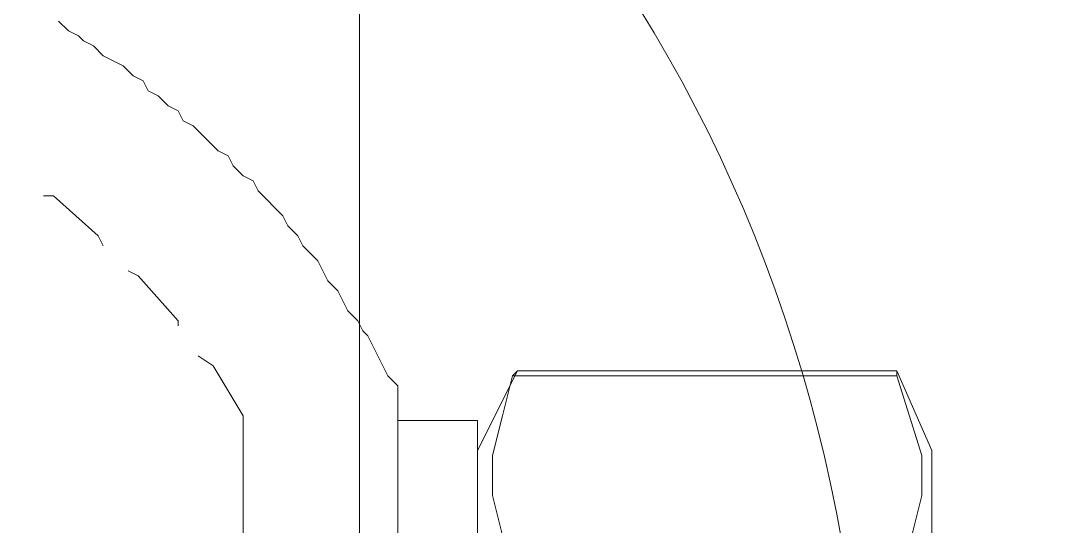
# Model space of a CAD drawing. Header units: millimetres. Extents: x 89051 to 218395, y -330386 to -125649.
# Drawn here: x 100482.16 to 100507.58, y -132830.97 to -132818.74 of the extents above; entities that cross this region are included whole.
import ezdxf

# ---------------------------------------------------------------- set-up
doc = ezdxf.new("R2010")
doc.units = ezdxf.units.MM
doc.header["$LTSCALE"] = 13
for name, pattern in [('1 实线', [0]), ('ACAD_ISO04W100', [30, 24, -3, 0, -3]), ('CENTER', [50.8, 31.75, -6.35, 6.35, -6.35])]:
    doc.linetypes.add(name, pattern=pattern)
doc.layers.get('0').update_dxf_attribs({"color": 1, "linetype": 'CENTER'})
doc.layers.add('C00-00-00', color=7, linetype='Continuous')
doc.layers.add('标注、文本', color=3, linetype='Continuous', lineweight=25)

msp = doc.modelspace()

# ---------------------------------------------------------------- linework, layer by layer
at = {"color": 7, "linetype": '1 实线', "lineweight": 0}
for centre, major_axis, ratio, start_param, end_param in [((100486.444, -132837.98), (0, 45.983), 0.866025, 2.304713, 7.120065), ((100490.376, -132837.98), (0, 45.983), 0.866025, 3.141593, 6.283185), ((100471.213, -132837.98), (0, -34.608), 0.908418, 5.225125, 10.48821), ((100483.297, -132837.98), (0, -34.608), 0.908418, 6.283185, 9.424778)]:
    msp.add_ellipse(centre, major_axis=major_axis, ratio=ratio, start_param=start_param, end_param=end_param, dxfattribs=at)
at = {"layer": 'C00-00-00', "lineweight": 15}
for points in [[(100491.3, -132827.573), (100491.058, -132827.331), (100490.937, -132827.089), (100490.816, -132826.847), (100490.695, -132826.605), (100490.574, -132826.363), (100490.453, -132826.242), (100490.332, -132826), (100490.09, -132825.758), (100489.969, -132825.516), (100489.848, -132825.274), (100489.606, -132825.032), (100489.485, -132824.79), (100489.364, -132824.548), (100489.122, -132824.306), (100489.001, -132824.185), (100488.88, -132823.943), (100488.638, -132823.701), (100488.517, -132823.459), (100488.275, -132823.217), (100488.154, -132823.096), (100487.912, -132822.854), (100487.791, -132822.612), (100487.549, -132822.491), (100487.307, -132822.249), (100487.186, -132822.007), (100486.944, -132821.886), (100486.702, -132821.644), (100486.581, -132821.523), (100486.339, -132821.281), (100486.097, -132821.16), (100485.976, -132820.918), (100485.734, -132820.797), (100485.492, -132820.555), (100485.25, -132820.434), (100485.129, -132820.192), (100484.887, -132820.071), (100484.645, -132819.829), (100484.403, -132819.708), (100484.161, -132819.587), (100483.919, -132819.345), (100483.677, -132819.224), (100483.556, -132819.103), (100483.314, -132818.982), (100483.072, -132818.74)], [(100482.951, -132822.975), (100482.709, -132822.975)], [(100484.04, -132823.943), (100482.951, -132822.975)], [(100484.161, -132824.185), (100484.04, -132823.943)], [(100485.008, -132824.911), (100484.766, -132824.79)], [(100485.976, -132826), (100485.008, -132824.911)], [(100485.976, -132826.121), (100485.976, -132826)], [(100486.823, -132827.089), (100486.46, -132826.847)], [(100487.549, -132828.299), (100486.823, -132827.089)], [(100494.204, -132827.21), (100493.236, -132829.146)], [(100494.083, -132832.171), (100493.599, -132830.235), (100493.599, -132829.267), (100493.841, -132828.299), (100494.083, -132827.331)], [(100494.083, -132827.331), (100494.204, -132827.21)], [(100494.083, -132827.331), (100495.898, -132827.331)], [(100494.083, -132827.331), (100503.401, -132827.331)], [(100503.401, -132827.21), (100494.204, -132827.21)], [(100496.746, -132827.331), (100498.561, -132827.331)], [(100499.529, -132827.331), (100501.344, -132827.331)], [(100501.586, -132827.331), (100502.191, -132827.331)], [(100502.191, -132827.331), (100503.401, -132827.331)], [(100504.248, -132829.146), (100503.401, -132827.21)], [(100503.401, -132827.21), (100503.401, -132827.331)], [(100503.401, -132827.331), (100504.006, -132829.267), (100504.006, -132830.235), (100503.764, -132831.203), (100503.401, -132832.171)], [(100491.3, -132842.82), (100491.3, -132827.573)], [(100487.549, -132829.509), (100487.549, -132828.299)], [(100493.236, -132828.42), (100491.3, -132828.42)], [(100493.236, -132828.42), (100493.236, -132828.783), (100493.236, -132829.267), (100493.236, -132829.872), (100493.236, -132830.719), (100493.236, -132831.687), (100493.236, -132832.776), (100493.236, -132833.987), (100493.236, -132835.318), (100493.236, -132836.649), (100493.236, -132837.98), (100493.236, -132839.432), (100493.236, -132840.763), (100493.236, -132842.094), (100493.236, -132843.304), (100493.236, -132844.393), (100493.236, -132845.361), (100493.236, -132846.087), (100493.236, -132846.813), (100493.236, -132847.297), (100493.236, -132847.539)], [(100504.248, -132846.813), (100504.248, -132846.692), (100504.248, -132846.45), (100504.248, -132845.966), (100504.248, -132845.24), (100504.248, -132844.514), (100504.248, -132843.546), (100504.248, -132842.457), (100504.248, -132841.247), (100504.248, -132839.916), (100504.248, -132838.585), (100504.248, -132837.375), (100504.248, -132836.044), (100504.248, -132834.713), (100504.248, -132833.503), (100504.248, -132832.413), (100504.248, -132831.445), (100504.248, -132830.719), (100504.248, -132829.993), (100504.248, -132829.509), (100504.248, -132829.267), (100504.248, -132829.146)], [(100487.549, -132831.324), (100487.549, -132829.509)]]:
    msp.add_lwpolyline(points, dxfattribs=at)
at = {"layer": '标注、文本', "color": 1, "linetype": 'ACAD_ISO04W100', "lineweight": 15}
msp.add_line((100490.376, -132897.37), (100490.376, -132778.59), dxfattribs=at)

doc.saveas('drawing.dxf')
